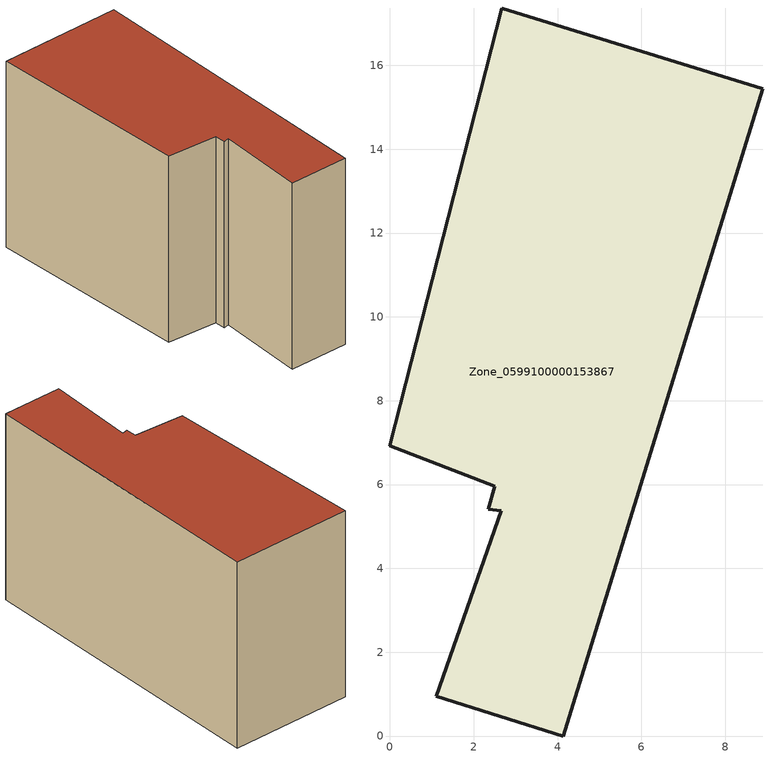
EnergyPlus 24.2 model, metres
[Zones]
Zone_0599100000153867
 floor ground (C_G): 2.67,17.37 8.89,15.45 4.13,0 1.11,0.95 2.66,5.38 2.35,5.41 2.5,5.96 0,6.93 z0
 wall outside (C_F): 8.89,15.45 2.67,17.37 0,6.93 2.5,5.96 2.35,5.41 2.66,5.38 1.11,0.95 4.13,0 8.89,15.45 z0:10.24
 roof outside (C_R): 2.35,5.41 2.66,5.38 1.11,0.95 4.13,0 8.89,15.45 2.67,17.37 0,6.93 2.5,5.96 z10.24
[BUILDING]
Pand.0599100000153867: North Axis=0; Terrain=City; Loads Convergence Tolerance Value=0.04; Temperature Convergence Tolerance Value=0.4; Solar Distribution=FullExterior; Maximum Number of Warmup Days=25; Minimum Number of Warmup Days=1
[Site:Location]
Rotterdam.The.Hague.AP_ZH_NLD Design_Conditions: Latitude=51.96; Longitude=4.45; Time Zone=1; Elevation=-4.5
[SITE:GROUNDTEMPERATURE:BUILDINGSURFACE]
18, 18, 18, 18, 18, 18, 18, 18, 18, 18, 18, 18
[MATERIAL] Thermal Absorptance=0.9; Solar Absorptance=0.7; Visible Absorptance=0.7
Name | Roughness | Thickness | Conductivity | Density | Specific Heat
G.TC.1946 | MediumSmooth | 0.15 | 1 | 540 | 1210
F.TC.1946 | Rough | 0.3 | 0.857143 | 1920 | 840
R.TC.1946 | MediumRough | 0.2 | 0.909091 | 1500 | 1000
[CONSTRUCTION]
C_G: G.TC.1946
C_F: F.TC.1946
C_R: R.TC.1946
[ZONE]
Zone_0599100000153867: Type=1; Multiplier=1; Ceiling Height=Autocalculate; Volume=Autocalculate; Floor Area=autocalculate; Part of Total Floor Area=Yes
[ZONEINFILTRATION:DESIGNFLOWRATE]
Infil_Zone_0599100000153867: Zone or ZoneList or Space or SpaceList=Zone_0599100000153867; Schedule=AlwaysOn; Design Flow Rate Calculation Method=Flow/Area; Flow Rate per Floor Area=0.003; Constant Term Coefficient=1; Temperature Term Coefficient=0; Velocity Term Coefficient=0; Velocity Squared Term Coefficient=0
[HVACTEMPLATE:ZONE:IDEALLOADSAIRSYSTEM]
Zone_0599100000153867: Maximum Heating Supply Air Temperature=50; Minimum Cooling Supply Air Temperature=13; Maximum Heating Supply Air Humidity Ratio=0.0156; Minimum Cooling Supply Air Humidity Ratio=0.0077; Heating Limit=NoLimit; Cooling Limit=NoLimit; Dehumidification Control Type=ConstantSensibleHeatRatio; Cooling Sensible Heat Ratio=0.7; Dehumidification Setpoint=60; Humidification Control Type=None; Humidification Setpoint=30; Outdoor Air Method=None; Outdoor Air Flow Rate per Person=0.00944; Outdoor Air Flow Rate per Zone Floor Area=0; Outdoor Air Flow Rate per Zone=0; Demand Controlled Ventilation Type=None; Outdoor Air Economizer Type=NoEconomizer; Heat Recovery Type=None; Sensible Heat Recovery Effectiveness=0.7; Latent Heat Recovery Effectiveness=0.65
[ZONECONTROL:THERMOSTAT]
ThermostatControl_Zone_0599100000153867: Zone or ZoneList=Zone_0599100000153867; Control Type Schedule=DualSetpointControlType; Control 1=Thermostat_Zone_0599100000153867; Temperature Difference Between Cutout And Setpoint=0
[THERMOSTATSETPOINT:DUALSETPOINT]
Thermostat_Zone_0599100000153867: Heating Setpoint Temperature Schedule=HeatingSetpoint_Zone_0599100000153867; Cooling Setpoint Temperature Schedule=CoolingSetpoint_Zone_0599100000153867
[SCHEDULE:COMPACT]
HeatingSetpoint_Zone_0599100000153867: Through: 12/31, For: AllDays, Until: 24:00, 21
CoolingSetpoint_Zone_0599100000153867: Through: 12/31, For: AllDays, Until: 24:00, 24
DualSetpointControlType: Through: 12/31, For: AllDays, Until: 24:00, 4
AlwaysOn: Through: 12/31, For: AllDays, Until: 24:00, 1
